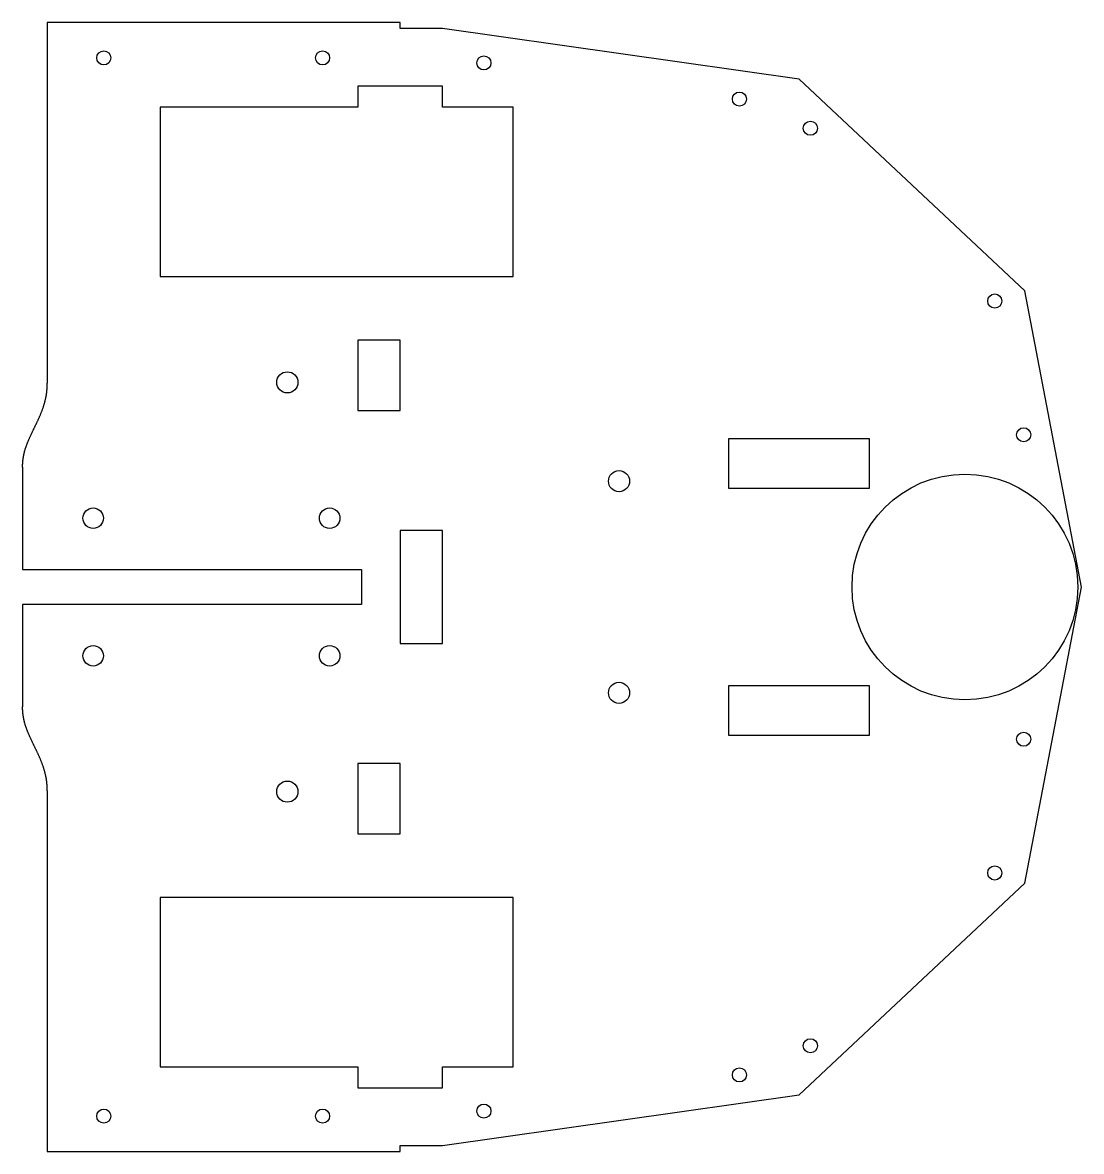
# Model space of a CAD drawing. Header units: millimetres. Extents: x 296 to 446, y -80 to 80.
import ezdxf

# ---------------------------------------------------------------- set-up
doc = ezdxf.new("R2010")
doc.units = ezdxf.units.MM
doc.layers.get('0').update_dxf_attribs({"linetype": 'CONTINUOUS'})

msp = doc.modelspace()

# ---------------------------------------------------------------- linework, layer by layer
for p, q in [((350, 80), (300, 80)), ((350, 79.15), (350, 80)), ((300, 80), (300, 28.9)), ((356, 79.15), (350, 79.15)), ((406.5, 72), (356, 79.15)), ((438.5, 42), (406.5, 72)), ((446.5, 0), (438.5, 42)), ((296.5, 17), (296.5, 2.5)), ((296.5, 2.5), (344.5, 2.5)), ((344.5, 2.5), (344.5, -2.5)), ((438.5, -42), (446.5, 0)), ((344.5, -2.5), (296.5, -2.5)), ((296.5, -2.5), (296.5, -17)), ((300, -28.9), (300, -80)), ((406.5, -72), (438.5, -42)), ((356, -79.15), (406.5, -72)), ((300, -80), (350, -80)), ((350, -80), (350, -79.15)), ((350, -79.15), (356, -79.15))]:
    msp.add_line(p, q)
for points in [[(356, 68), (356, 71), (344, 71), (344, 68), (316, 68), (316, 44), (366, 44), (366, 68)], [(350, 25), (350, 35), (344, 35), (344, 25)], [(416.5, 21), (396.5, 21), (396.5, 14), (416.5, 14)], [(350, 8), (350, -8), (356, -8), (356, 8)], [(396.5, -21), (416.5, -21), (416.5, -14), (396.5, -14)], [(350, -35), (350, -25), (344, -25), (344, -35)], [(344, -68), (344, -71), (356, -71), (356, -68), (366, -68), (366, -44), (316, -44), (316, -68)]]:
    msp.add_lwpolyline(points, close=True)
for centre, radius in [((308, 75), 1), ((339, 75), 1), ((361.85, 74.28), 1), ((398.05, 69.16), 1), ((408.1, 65.02), 1), ((434.22, 40.53), 1), ((334, 29), 1.5), ((438.32, 21.58), 1), ((381, 15), 1.5), ((430, 0), 16), ((306.5, 9.75), 1.45), ((340, 9.75), 1.45), ((306.5, -9.75), 1.45), ((340, -9.75), 1.45), ((381, -15), 1.5), ((438.32, -21.58), 1), ((334, -29), 1.5), ((434.22, -40.53), 1), ((408.1, -65.02), 1), ((398.05, -69.16), 1), ((361.85, -74.28), 1), ((308, -75), 1), ((339, -75), 1)]:
    msp.add_circle(centre, radius)
for points in [[(296.5, 17), (296.5, 17.25), (296.52, 17.73), (296.59, 18.44), (296.79, 19.36), (297.18, 20.46), (297.67, 21.55), (298.21, 22.65), (298.76, 23.77), (299.27, 24.94), (299.68, 26.17), (299.9, 27.22), (299.98, 28.04), (300, 28.61), (300, 28.9)], [(300, -28.9), (300, -28.61), (299.98, -28.04), (299.9, -27.22), (299.68, -26.17), (299.27, -24.94), (298.76, -23.77), (298.21, -22.65), (297.67, -21.55), (297.18, -20.46), (296.79, -19.36), (296.59, -18.44), (296.52, -17.73), (296.5, -17.25), (296.5, -17)]]:
    msp.add_open_spline(points, degree=5)

doc.saveas('drawing.dxf')
